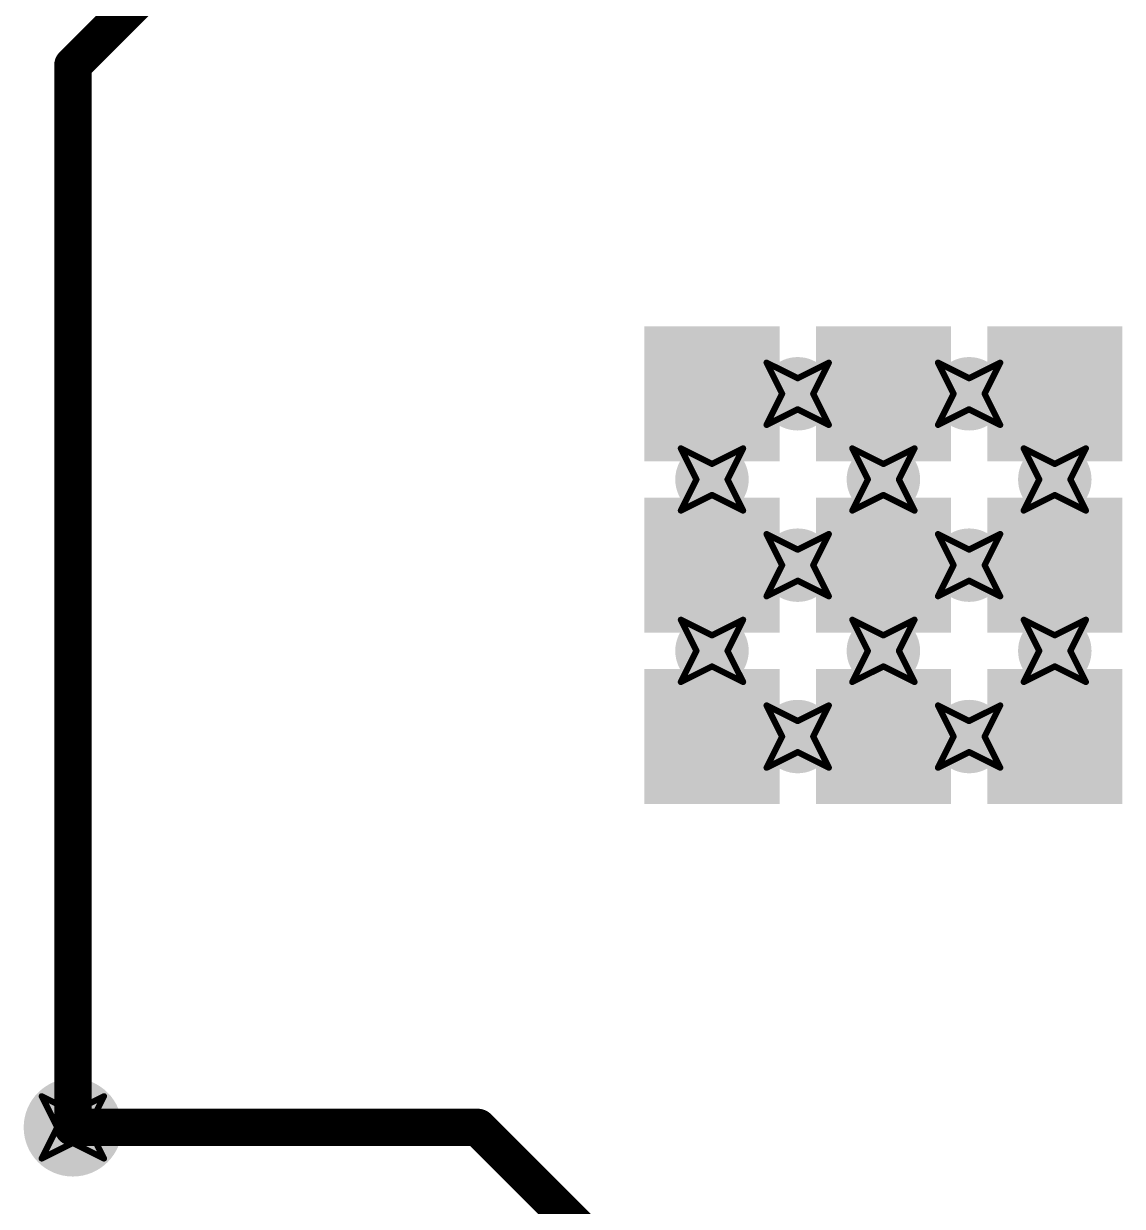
# Model space of a CAD drawing. Header units: inches. Extents: x -11 to 1110, y -7 to 455.
# Drawn here: x 681.59 to 690.57, y 13.06 to 22.72 of the extents above; entities that cross this region are included whole.
import ezdxf

# ---------------------------------------------------------------- set-up
doc = ezdxf.new("R2010")
doc.units = ezdxf.units.IN
for name, color, linetype in [('Bottom Layer', 5, 'Continuous'), ('Bottom Paste', 16, 'Continuous'), ('Bottom Solder', 6, 'Continuous'), ('Drill Drawing', 1, 'Continuous'), ('Multi-Layer', 9, 'Continuous'), ('Pad Holes', 156, 'Continuous'), ('Top Layer', 1, 'Continuous'), ('Top Solder', 216, 'Continuous'), ('Via Holes', 16, 'Continuous')]:
    doc.layers.add(name, color=color, linetype=linetype)

# ---------------------------------------------------------------- blocks, each defined once
blk = doc.blocks.new('38_SMD_M______B_27')
at = {"layer": 'Bottom Layer'}
for points in [[(-3.1, 0.69), (-2.2, 0.69), (-2.2, -0.21), (-3.1, -0.21)], [(-1.7, 0.69), (-0.8, 0.69), (-0.8, -0.21), (-1.7, -0.21)], [(-0.3, 0.69), (0.6, 0.69), (0.6, -0.21), (-0.3, -0.21)], [(-3.1, -0.71), (-2.2, -0.71), (-2.2, -1.61), (-3.1, -1.61)], [(-1.7, -0.71), (-0.8, -0.71), (-0.8, -1.61), (-1.7, -1.61)], [(-0.3, -0.71), (0.6, -0.71), (0.6, -1.61), (-0.3, -1.61)], [(-3.1, -2.11), (-2.2, -2.11), (-2.2, -3.01), (-3.1, -3.01)], [(-1.7, -2.11), (-0.8, -2.11), (-0.8, -3.01), (-1.7, -3.01)], [(-0.3, -2.11), (0.6, -2.11), (0.6, -3.01), (-0.3, -3.01)]]:
    blk.add_hatch(color=5, dxfattribs=at).paths.add_polyline_path(points)
h = blk.add_hatch(color=5, dxfattribs=at)
edge = h.paths.add_edge_path()
edge.add_arc((-1.95, 0.24), 0.3, 0, 360)
h = blk.add_hatch(color=5, dxfattribs=at)
edge = h.paths.add_edge_path()
edge.add_arc((-0.55, 0.24), 0.3, 0, 360)
h = blk.add_hatch(color=5, dxfattribs=at)
edge = h.paths.add_edge_path()
edge.add_arc((-2.65, -0.46), 0.3, 0, 360)
h = blk.add_hatch(color=5, dxfattribs=at)
edge = h.paths.add_edge_path()
edge.add_arc((-1.25, -0.46), 0.3, 0, 360)
h = blk.add_hatch(color=5, dxfattribs=at)
edge = h.paths.add_edge_path()
edge.add_arc((0.15, -0.46), 0.3, 0, 360)
h = blk.add_hatch(color=5, dxfattribs=at)
edge = h.paths.add_edge_path()
edge.add_arc((-1.95, -1.16), 0.3, 0, 360)
h = blk.add_hatch(color=5, dxfattribs=at)
edge = h.paths.add_edge_path()
edge.add_arc((-0.55, -1.16), 0.3, 0, 360)
h = blk.add_hatch(color=5, dxfattribs=at)
edge = h.paths.add_edge_path()
edge.add_arc((-2.65, -1.86), 0.3, 0, 360)
h = blk.add_hatch(color=5, dxfattribs=at)
edge = h.paths.add_edge_path()
edge.add_arc((-1.25, -1.86), 0.3, 0, 360)
h = blk.add_hatch(color=5, dxfattribs=at)
edge = h.paths.add_edge_path()
edge.add_arc((0.15, -1.86), 0.3, 0, 360)
h = blk.add_hatch(color=5, dxfattribs=at)
edge = h.paths.add_edge_path()
edge.add_arc((-1.95, -2.56), 0.3, 0, 360)
h = blk.add_hatch(color=5, dxfattribs=at)
edge = h.paths.add_edge_path()
edge.add_arc((-0.55, -2.56), 0.3, 0, 360)
at = {"layer": 'Bottom Paste'}
for points in [[(-3.1, 0.69), (-2.2, 0.69), (-2.2, -0.21), (-3.1, -0.21)], [(-1.7, 0.69), (-0.8, 0.69), (-0.8, -0.21), (-1.7, -0.21)], [(-0.3, 0.69), (0.6, 0.69), (0.6, -0.21), (-0.3, -0.21)], [(-3.1, -0.71), (-2.2, -0.71), (-2.2, -1.61), (-3.1, -1.61)], [(-1.7, -0.71), (-0.8, -0.71), (-0.8, -1.61), (-1.7, -1.61)], [(-0.3, -0.71), (0.6, -0.71), (0.6, -1.61), (-0.3, -1.61)], [(-3.1, -2.11), (-2.2, -2.11), (-2.2, -3.01), (-3.1, -3.01)], [(-1.7, -2.11), (-0.8, -2.11), (-0.8, -3.01), (-1.7, -3.01)], [(-0.3, -2.11), (0.6, -2.11), (0.6, -3.01), (-0.3, -3.01)]]:
    blk.add_hatch(color=16, dxfattribs=at).paths.add_polyline_path(points)
at = {"layer": 'Bottom Solder'}
for points in [[(-3.2016, 0.7916), (-2.0984, 0.7916), (-2.0984, -0.3116), (-3.2016, -0.3116)], [(-1.8016, 0.7916), (-0.6984, 0.7916), (-0.6984, -0.3116), (-1.8016, -0.3116)], [(-0.4016, 0.7916), (0.7016, 0.7916), (0.7016, -0.3116), (-0.4016, -0.3116)], [(-3.2016, -0.6084), (-2.0984, -0.6084), (-2.0984, -1.7116), (-3.2016, -1.7116)], [(-1.8016, -0.6084), (-0.6984, -0.6084), (-0.6984, -1.7116), (-1.8016, -1.7116)], [(-0.4016, -0.6084), (0.7016, -0.6084), (0.7016, -1.7116), (-0.4016, -1.7116)], [(-3.2016, -2.0084), (-2.0984, -2.0084), (-2.0984, -3.1116), (-3.2016, -3.1116)], [(-1.8016, -2.0084), (-0.6984, -2.0084), (-0.6984, -3.1116), (-1.8016, -3.1116)], [(-0.4016, -2.0084), (0.7016, -2.0084), (0.7016, -3.1116), (-0.4016, -3.1116)]]:
    blk.add_hatch(color=6, dxfattribs=at).paths.add_polyline_path(points)
at = {"layer": 'Multi-Layer'}
h = blk.add_hatch(color=9, dxfattribs=at)
edge = h.paths.add_edge_path()
edge.add_arc((-1.95, 0.24), 0.3, 0, 360)
h = blk.add_hatch(color=9, dxfattribs=at)
edge = h.paths.add_edge_path()
edge.add_arc((-0.55, 0.24), 0.3, 0, 360)
h = blk.add_hatch(color=9, dxfattribs=at)
edge = h.paths.add_edge_path()
edge.add_arc((-2.65, -0.46), 0.3, 0, 360)
h = blk.add_hatch(color=9, dxfattribs=at)
edge = h.paths.add_edge_path()
edge.add_arc((-1.25, -0.46), 0.3, 0, 360)
h = blk.add_hatch(color=9, dxfattribs=at)
edge = h.paths.add_edge_path()
edge.add_arc((0.15, -0.46), 0.3, 0, 360)
h = blk.add_hatch(color=9, dxfattribs=at)
edge = h.paths.add_edge_path()
edge.add_arc((-1.95, -1.16), 0.3, 0, 360)
h = blk.add_hatch(color=9, dxfattribs=at)
edge = h.paths.add_edge_path()
edge.add_arc((-0.55, -1.16), 0.3, 0, 360)
h = blk.add_hatch(color=9, dxfattribs=at)
edge = h.paths.add_edge_path()
edge.add_arc((-2.65, -1.86), 0.3, 0, 360)
h = blk.add_hatch(color=9, dxfattribs=at)
edge = h.paths.add_edge_path()
edge.add_arc((-1.25, -1.86), 0.3, 0, 360)
h = blk.add_hatch(color=9, dxfattribs=at)
edge = h.paths.add_edge_path()
edge.add_arc((0.15, -1.86), 0.3, 0, 360)
h = blk.add_hatch(color=9, dxfattribs=at)
edge = h.paths.add_edge_path()
edge.add_arc((-1.95, -2.56), 0.3, 0, 360)
h = blk.add_hatch(color=9, dxfattribs=at)
edge = h.paths.add_edge_path()
edge.add_arc((-0.55, -2.56), 0.3, 0, 360)
at = {"layer": 'Pad Holes'}
h = blk.add_hatch(color=7, dxfattribs=at)
edge = h.paths.add_edge_path()
edge.add_arc((-1.95, 0.24), 0.15, 0, 360)
h = blk.add_hatch(color=7, dxfattribs=at)
edge = h.paths.add_edge_path()
edge.add_arc((-0.55, 0.24), 0.15, 0, 360)
h = blk.add_hatch(color=7, dxfattribs=at)
edge = h.paths.add_edge_path()
edge.add_arc((-2.65, -0.46), 0.15, 0, 360)
h = blk.add_hatch(color=7, dxfattribs=at)
edge = h.paths.add_edge_path()
edge.add_arc((-1.25, -0.46), 0.15, 0, 360)
h = blk.add_hatch(color=7, dxfattribs=at)
edge = h.paths.add_edge_path()
edge.add_arc((0.15, -0.46), 0.15, 0, 360)
h = blk.add_hatch(color=7, dxfattribs=at)
edge = h.paths.add_edge_path()
edge.add_arc((-1.95, -1.16), 0.15, 0, 360)
h = blk.add_hatch(color=7, dxfattribs=at)
edge = h.paths.add_edge_path()
edge.add_arc((-0.55, -1.16), 0.15, 0, 360)
h = blk.add_hatch(color=7, dxfattribs=at)
edge = h.paths.add_edge_path()
edge.add_arc((-2.65, -1.86), 0.15, 0, 360)
h = blk.add_hatch(color=7, dxfattribs=at)
edge = h.paths.add_edge_path()
edge.add_arc((-1.25, -1.86), 0.15, 0, 360)
h = blk.add_hatch(color=7, dxfattribs=at)
edge = h.paths.add_edge_path()
edge.add_arc((0.15, -1.86), 0.15, 0, 360)
h = blk.add_hatch(color=7, dxfattribs=at)
edge = h.paths.add_edge_path()
edge.add_arc((-1.95, -2.56), 0.15, 0, 360)
h = blk.add_hatch(color=7, dxfattribs=at)
edge = h.paths.add_edge_path()
edge.add_arc((-0.55, -2.56), 0.15, 0, 360)
at = {"layer": 'Top Layer'}
h = blk.add_hatch(color=1, dxfattribs=at)
edge = h.paths.add_edge_path()
edge.add_arc((-1.95, 0.24), 0.3, 0, 360)
h = blk.add_hatch(color=1, dxfattribs=at)
edge = h.paths.add_edge_path()
edge.add_arc((-0.55, 0.24), 0.3, 0, 360)
h = blk.add_hatch(color=1, dxfattribs=at)
edge = h.paths.add_edge_path()
edge.add_arc((-2.65, -0.46), 0.3, 0, 360)
h = blk.add_hatch(color=1, dxfattribs=at)
edge = h.paths.add_edge_path()
edge.add_arc((-1.25, -0.46), 0.3, 0, 360)
h = blk.add_hatch(color=1, dxfattribs=at)
edge = h.paths.add_edge_path()
edge.add_arc((0.15, -0.46), 0.3, 0, 360)
h = blk.add_hatch(color=1, dxfattribs=at)
edge = h.paths.add_edge_path()
edge.add_arc((-1.95, -1.16), 0.3, 0, 360)
h = blk.add_hatch(color=1, dxfattribs=at)
edge = h.paths.add_edge_path()
edge.add_arc((-0.55, -1.16), 0.3, 0, 360)
h = blk.add_hatch(color=1, dxfattribs=at)
edge = h.paths.add_edge_path()
edge.add_arc((-2.65, -1.86), 0.3, 0, 360)
h = blk.add_hatch(color=1, dxfattribs=at)
edge = h.paths.add_edge_path()
edge.add_arc((-1.25, -1.86), 0.3, 0, 360)
h = blk.add_hatch(color=1, dxfattribs=at)
edge = h.paths.add_edge_path()
edge.add_arc((0.15, -1.86), 0.3, 0, 360)
h = blk.add_hatch(color=1, dxfattribs=at)
edge = h.paths.add_edge_path()
edge.add_arc((-1.95, -2.56), 0.3, 0, 360)
h = blk.add_hatch(color=1, dxfattribs=at)
edge = h.paths.add_edge_path()
edge.add_arc((-0.55, -2.56), 0.3, 0, 360)

msp = doc.modelspace()

# ---------------------------------------------------------------- hatches: boundary and pattern name
at = {"layer": 'Bottom Layer'}
h = msp.add_hatch(color=5, dxfattribs=at)
edge = h.paths.add_edge_path()
edge.add_arc((681.9932, 13.7073), 0.3, 0, 360)
at = {"layer": 'Bottom Solder'}
h = msp.add_hatch(color=6, dxfattribs=at)
edge = h.paths.add_edge_path()
edge.add_arc((681.9932, 13.7073), 0.4016, 0, 360)
at = {"layer": 'Top Layer'}
h = msp.add_hatch(color=1, dxfattribs=at)
edge = h.paths.add_edge_path()
edge.add_arc((681.9932, 13.7073), 0.3, 0, 360)
at = {"layer": 'Top Solder'}
h = msp.add_hatch(color=216, dxfattribs=at)
edge = h.paths.add_edge_path()
edge.add_arc((681.9932, 13.7073), 0.4016, 0, 360)
at = {"layer": 'Via Holes'}
h = msp.add_hatch(color=7, dxfattribs=at)
edge = h.paths.add_edge_path()
edge.add_arc((681.9932, 13.7073), 0.15, 0, 360)

# ---------------------------------------------------------------- linework, layer by layer
at = {"layer": 'Bottom Layer'}
for points in [[(681.9932, 13.7073, 0.3048, 0.3048, 0), (685.3007, 13.7073, 0.3048, 0.3048, 0)], [(685.3007, 13.7073, 0.3048, 0.3048, 0), (686.1734, 12.8346, 0.3048, 0.3048, 0)]]:
    msp.add_lwpolyline(points, format="xyseb", dxfattribs=at)
for points in [[(681.917, 13.7073, 0.1524, 0.1524, 1), (682.0694, 13.7073, 0.1524, 0.1524, 1)], [(685.2245, 13.7073, 0.1524, 0.1524, 1), (685.3769, 13.7073, 0.1524, 0.1524, 1)], [(685.2245, 13.7073, 0.1524, 0.1524, 1), (685.3769, 13.7073, 0.1524, 0.1524, 1)]]:
    msp.add_lwpolyline(points, format="xyseb", close=True, dxfattribs=at)
at = {"layer": 'Drill Drawing'}
for points in [[(687.6594, 19.9538, 0.0508, 0.0508, 0), (687.9134, 19.8268, 0.0508, 0.0508, 0)], [(687.6594, 19.9538, 0.0508, 0.0508, 0), (687.7864, 19.6998, 0.0508, 0.0508, 0)], [(687.9134, 19.8268, 0.0508, 0.0508, 0), (688.1674, 19.9538, 0.0508, 0.0508, 0)], [(688.0404, 19.6998, 0.0508, 0.0508, 0), (688.1674, 19.9538, 0.0508, 0.0508, 0)], [(689.0594, 19.9538, 0.0508, 0.0508, 0), (689.3134, 19.8268, 0.0508, 0.0508, 0)], [(689.0594, 19.9538, 0.0508, 0.0508, 0), (689.1864, 19.6998, 0.0508, 0.0508, 0)], [(689.3134, 19.8268, 0.0508, 0.0508, 0), (689.5674, 19.9538, 0.0508, 0.0508, 0)], [(689.4404, 19.6998, 0.0508, 0.0508, 0), (689.5674, 19.9538, 0.0508, 0.0508, 0)], [(687.6594, 19.4458, 0.0508, 0.0508, 0), (687.7864, 19.6998, 0.0508, 0.0508, 0)], [(688.0404, 19.6998, 0.0508, 0.0508, 0), (688.1674, 19.4458, 0.0508, 0.0508, 0)], [(689.0594, 19.4458, 0.0508, 0.0508, 0), (689.1864, 19.6998, 0.0508, 0.0508, 0)], [(689.4404, 19.6998, 0.0508, 0.0508, 0), (689.5674, 19.4458, 0.0508, 0.0508, 0)], [(687.6594, 19.4458, 0.0508, 0.0508, 0), (687.9134, 19.5728, 0.0508, 0.0508, 0)], [(687.9134, 19.5728, 0.0508, 0.0508, 0), (688.1674, 19.4458, 0.0508, 0.0508, 0)], [(689.0594, 19.4458, 0.0508, 0.0508, 0), (689.3134, 19.5728, 0.0508, 0.0508, 0)], [(689.3134, 19.5728, 0.0508, 0.0508, 0), (689.5674, 19.4458, 0.0508, 0.0508, 0)], [(686.9594, 19.2538, 0.0508, 0.0508, 0), (687.2134, 19.1268, 0.0508, 0.0508, 0)], [(686.9594, 19.2538, 0.0508, 0.0508, 0), (687.0864, 18.9998, 0.0508, 0.0508, 0)], [(687.2134, 19.1268, 0.0508, 0.0508, 0), (687.4674, 19.2538, 0.0508, 0.0508, 0)], [(687.3404, 18.9998, 0.0508, 0.0508, 0), (687.4674, 19.2538, 0.0508, 0.0508, 0)], [(688.3594, 19.2538, 0.0508, 0.0508, 0), (688.6134, 19.1268, 0.0508, 0.0508, 0)], [(688.3594, 19.2538, 0.0508, 0.0508, 0), (688.4864, 18.9998, 0.0508, 0.0508, 0)], [(688.6134, 19.1268, 0.0508, 0.0508, 0), (688.8674, 19.2538, 0.0508, 0.0508, 0)], [(688.7404, 18.9998, 0.0508, 0.0508, 0), (688.8674, 19.2538, 0.0508, 0.0508, 0)], [(689.7594, 19.2538, 0.0508, 0.0508, 0), (690.0134, 19.1268, 0.0508, 0.0508, 0)], [(689.7594, 19.2538, 0.0508, 0.0508, 0), (689.8864, 18.9998, 0.0508, 0.0508, 0)], [(690.0134, 19.1268, 0.0508, 0.0508, 0), (690.2674, 19.2538, 0.0508, 0.0508, 0)], [(690.1404, 18.9998, 0.0508, 0.0508, 0), (690.2674, 19.2538, 0.0508, 0.0508, 0)], [(686.9594, 18.7458, 0.0508, 0.0508, 0), (687.0864, 18.9998, 0.0508, 0.0508, 0)], [(687.3404, 18.9998, 0.0508, 0.0508, 0), (687.4674, 18.7458, 0.0508, 0.0508, 0)], [(688.3594, 18.7458, 0.0508, 0.0508, 0), (688.4864, 18.9998, 0.0508, 0.0508, 0)], [(688.7404, 18.9998, 0.0508, 0.0508, 0), (688.8674, 18.7458, 0.0508, 0.0508, 0)], [(689.7594, 18.7458, 0.0508, 0.0508, 0), (689.8864, 18.9998, 0.0508, 0.0508, 0)], [(690.1404, 18.9998, 0.0508, 0.0508, 0), (690.2674, 18.7458, 0.0508, 0.0508, 0)], [(686.9594, 18.7458, 0.0508, 0.0508, 0), (687.2134, 18.8728, 0.0508, 0.0508, 0)], [(687.2134, 18.8728, 0.0508, 0.0508, 0), (687.4674, 18.7458, 0.0508, 0.0508, 0)], [(688.3594, 18.7458, 0.0508, 0.0508, 0), (688.6134, 18.8728, 0.0508, 0.0508, 0)], [(688.6134, 18.8728, 0.0508, 0.0508, 0), (688.8674, 18.7458, 0.0508, 0.0508, 0)], [(689.7594, 18.7458, 0.0508, 0.0508, 0), (690.0134, 18.8728, 0.0508, 0.0508, 0)], [(690.0134, 18.8728, 0.0508, 0.0508, 0), (690.2674, 18.7458, 0.0508, 0.0508, 0)], [(687.6594, 18.5538, 0.0508, 0.0508, 0), (687.9134, 18.4268, 0.0508, 0.0508, 0)], [(687.6594, 18.5538, 0.0508, 0.0508, 0), (687.7864, 18.2998, 0.0508, 0.0508, 0)], [(687.9134, 18.4268, 0.0508, 0.0508, 0), (688.1674, 18.5538, 0.0508, 0.0508, 0)], [(688.0404, 18.2998, 0.0508, 0.0508, 0), (688.1674, 18.5538, 0.0508, 0.0508, 0)], [(689.0594, 18.5538, 0.0508, 0.0508, 0), (689.3134, 18.4268, 0.0508, 0.0508, 0)], [(689.0594, 18.5538, 0.0508, 0.0508, 0), (689.1864, 18.2998, 0.0508, 0.0508, 0)], [(689.3134, 18.4268, 0.0508, 0.0508, 0), (689.5674, 18.5538, 0.0508, 0.0508, 0)], [(689.4404, 18.2998, 0.0508, 0.0508, 0), (689.5674, 18.5538, 0.0508, 0.0508, 0)], [(687.6594, 18.0458, 0.0508, 0.0508, 0), (687.7864, 18.2998, 0.0508, 0.0508, 0)], [(688.0404, 18.2998, 0.0508, 0.0508, 0), (688.1674, 18.0458, 0.0508, 0.0508, 0)], [(689.0594, 18.0458, 0.0508, 0.0508, 0), (689.1864, 18.2998, 0.0508, 0.0508, 0)], [(689.4404, 18.2998, 0.0508, 0.0508, 0), (689.5674, 18.0458, 0.0508, 0.0508, 0)], [(687.6594, 18.0458, 0.0508, 0.0508, 0), (687.9134, 18.1728, 0.0508, 0.0508, 0)], [(687.9134, 18.1728, 0.0508, 0.0508, 0), (688.1674, 18.0458, 0.0508, 0.0508, 0)], [(689.0594, 18.0458, 0.0508, 0.0508, 0), (689.3134, 18.1728, 0.0508, 0.0508, 0)], [(689.3134, 18.1728, 0.0508, 0.0508, 0), (689.5674, 18.0458, 0.0508, 0.0508, 0)], [(686.9594, 17.8538, 0.0508, 0.0508, 0), (687.2134, 17.7268, 0.0508, 0.0508, 0)], [(686.9594, 17.8538, 0.0508, 0.0508, 0), (687.0864, 17.5998, 0.0508, 0.0508, 0)], [(687.2134, 17.7268, 0.0508, 0.0508, 0), (687.4674, 17.8538, 0.0508, 0.0508, 0)], [(687.3404, 17.5998, 0.0508, 0.0508, 0), (687.4674, 17.8538, 0.0508, 0.0508, 0)], [(688.3594, 17.8538, 0.0508, 0.0508, 0), (688.6134, 17.7268, 0.0508, 0.0508, 0)], [(688.3594, 17.8538, 0.0508, 0.0508, 0), (688.4864, 17.5998, 0.0508, 0.0508, 0)], [(688.6134, 17.7268, 0.0508, 0.0508, 0), (688.8674, 17.8538, 0.0508, 0.0508, 0)], [(688.7404, 17.5998, 0.0508, 0.0508, 0), (688.8674, 17.8538, 0.0508, 0.0508, 0)], [(689.7594, 17.8538, 0.0508, 0.0508, 0), (690.0134, 17.7268, 0.0508, 0.0508, 0)], [(689.7594, 17.8538, 0.0508, 0.0508, 0), (689.8864, 17.5998, 0.0508, 0.0508, 0)], [(690.0134, 17.7268, 0.0508, 0.0508, 0), (690.2674, 17.8538, 0.0508, 0.0508, 0)], [(690.1404, 17.5998, 0.0508, 0.0508, 0), (690.2674, 17.8538, 0.0508, 0.0508, 0)], [(686.9594, 17.3458, 0.0508, 0.0508, 0), (687.0864, 17.5998, 0.0508, 0.0508, 0)], [(687.3404, 17.5998, 0.0508, 0.0508, 0), (687.4674, 17.3458, 0.0508, 0.0508, 0)], [(688.3594, 17.3458, 0.0508, 0.0508, 0), (688.4864, 17.5998, 0.0508, 0.0508, 0)], [(688.7404, 17.5998, 0.0508, 0.0508, 0), (688.8674, 17.3458, 0.0508, 0.0508, 0)], [(689.7594, 17.3458, 0.0508, 0.0508, 0), (689.8864, 17.5998, 0.0508, 0.0508, 0)], [(690.1404, 17.5998, 0.0508, 0.0508, 0), (690.2674, 17.3458, 0.0508, 0.0508, 0)], [(686.9594, 17.3458, 0.0508, 0.0508, 0), (687.2134, 17.4728, 0.0508, 0.0508, 0)], [(687.2134, 17.4728, 0.0508, 0.0508, 0), (687.4674, 17.3458, 0.0508, 0.0508, 0)], [(688.3594, 17.3458, 0.0508, 0.0508, 0), (688.6134, 17.4728, 0.0508, 0.0508, 0)], [(688.6134, 17.4728, 0.0508, 0.0508, 0), (688.8674, 17.3458, 0.0508, 0.0508, 0)], [(689.7594, 17.3458, 0.0508, 0.0508, 0), (690.0134, 17.4728, 0.0508, 0.0508, 0)], [(690.0134, 17.4728, 0.0508, 0.0508, 0), (690.2674, 17.3458, 0.0508, 0.0508, 0)], [(687.6594, 17.1538, 0.0508, 0.0508, 0), (687.9134, 17.0268, 0.0508, 0.0508, 0)], [(687.6594, 17.1538, 0.0508, 0.0508, 0), (687.7864, 16.8998, 0.0508, 0.0508, 0)], [(687.9134, 17.0268, 0.0508, 0.0508, 0), (688.1674, 17.1538, 0.0508, 0.0508, 0)], [(688.0404, 16.8998, 0.0508, 0.0508, 0), (688.1674, 17.1538, 0.0508, 0.0508, 0)], [(689.0594, 17.1538, 0.0508, 0.0508, 0), (689.3134, 17.0268, 0.0508, 0.0508, 0)], [(689.0594, 17.1538, 0.0508, 0.0508, 0), (689.1864, 16.8998, 0.0508, 0.0508, 0)], [(689.3134, 17.0268, 0.0508, 0.0508, 0), (689.5674, 17.1538, 0.0508, 0.0508, 0)], [(689.4404, 16.8998, 0.0508, 0.0508, 0), (689.5674, 17.1538, 0.0508, 0.0508, 0)], [(687.6594, 16.6458, 0.0508, 0.0508, 0), (687.7864, 16.8998, 0.0508, 0.0508, 0)], [(688.0404, 16.8998, 0.0508, 0.0508, 0), (688.1674, 16.6458, 0.0508, 0.0508, 0)], [(689.0594, 16.6458, 0.0508, 0.0508, 0), (689.1864, 16.8998, 0.0508, 0.0508, 0)], [(689.4404, 16.8998, 0.0508, 0.0508, 0), (689.5674, 16.6458, 0.0508, 0.0508, 0)], [(687.6594, 16.6458, 0.0508, 0.0508, 0), (687.9134, 16.7728, 0.0508, 0.0508, 0)], [(687.9134, 16.7728, 0.0508, 0.0508, 0), (688.1674, 16.6458, 0.0508, 0.0508, 0)], [(689.0594, 16.6458, 0.0508, 0.0508, 0), (689.3134, 16.7728, 0.0508, 0.0508, 0)], [(689.3134, 16.7728, 0.0508, 0.0508, 0), (689.5674, 16.6458, 0.0508, 0.0508, 0)], [(681.7392, 13.9613, 0.0508, 0.0508, 0), (681.9932, 13.8343, 0.0508, 0.0508, 0)], [(681.7392, 13.9613, 0.0508, 0.0508, 0), (681.8662, 13.7073, 0.0508, 0.0508, 0)], [(681.9932, 13.8343, 0.0508, 0.0508, 0), (682.2472, 13.9613, 0.0508, 0.0508, 0)], [(682.1202, 13.7073, 0.0508, 0.0508, 0), (682.2472, 13.9613, 0.0508, 0.0508, 0)], [(681.7392, 13.4533, 0.0508, 0.0508, 0), (681.8662, 13.7073, 0.0508, 0.0508, 0)], [(682.1202, 13.7073, 0.0508, 0.0508, 0), (682.2472, 13.4533, 0.0508, 0.0508, 0)], [(681.7392, 13.4533, 0.0508, 0.0508, 0), (681.9932, 13.5803, 0.0508, 0.0508, 0)], [(681.9932, 13.5803, 0.0508, 0.0508, 0), (682.2472, 13.4533, 0.0508, 0.0508, 0)]]:
    msp.add_lwpolyline(points, format="xyseb", dxfattribs=at)
for points in [[(687.6467, 19.9538, 0.0254, 0.0254, 1), (687.6721, 19.9538, 0.0254, 0.0254, 1)], [(687.6467, 19.9538, 0.0254, 0.0254, 1), (687.6721, 19.9538, 0.0254, 0.0254, 1)], [(688.1547, 19.9538, 0.0254, 0.0254, 1), (688.1801, 19.9538, 0.0254, 0.0254, 1)], [(688.1547, 19.9538, 0.0254, 0.0254, 1), (688.1801, 19.9538, 0.0254, 0.0254, 1)], [(689.0467, 19.9538, 0.0254, 0.0254, 1), (689.0721, 19.9538, 0.0254, 0.0254, 1)], [(689.0467, 19.9538, 0.0254, 0.0254, 1), (689.0721, 19.9538, 0.0254, 0.0254, 1)], [(689.5547, 19.9538, 0.0254, 0.0254, 1), (689.5801, 19.9538, 0.0254, 0.0254, 1)], [(689.5547, 19.9538, 0.0254, 0.0254, 1), (689.5801, 19.9538, 0.0254, 0.0254, 1)], [(687.9007, 19.8268, 0.0254, 0.0254, 1), (687.9261, 19.8268, 0.0254, 0.0254, 1)], [(687.9007, 19.8268, 0.0254, 0.0254, 1), (687.9261, 19.8268, 0.0254, 0.0254, 1)], [(689.3007, 19.8268, 0.0254, 0.0254, 1), (689.3261, 19.8268, 0.0254, 0.0254, 1)], [(689.3007, 19.8268, 0.0254, 0.0254, 1), (689.3261, 19.8268, 0.0254, 0.0254, 1)], [(687.7737, 19.6998, 0.0254, 0.0254, 1), (687.7991, 19.6998, 0.0254, 0.0254, 1)], [(687.7737, 19.6998, 0.0254, 0.0254, 1), (687.7991, 19.6998, 0.0254, 0.0254, 1)], [(688.0277, 19.6998, 0.0254, 0.0254, 1), (688.0531, 19.6998, 0.0254, 0.0254, 1)], [(688.0277, 19.6998, 0.0254, 0.0254, 1), (688.0531, 19.6998, 0.0254, 0.0254, 1)], [(689.1737, 19.6998, 0.0254, 0.0254, 1), (689.1991, 19.6998, 0.0254, 0.0254, 1)], [(689.1737, 19.6998, 0.0254, 0.0254, 1), (689.1991, 19.6998, 0.0254, 0.0254, 1)], [(689.4277, 19.6998, 0.0254, 0.0254, 1), (689.4531, 19.6998, 0.0254, 0.0254, 1)], [(689.4277, 19.6998, 0.0254, 0.0254, 1), (689.4531, 19.6998, 0.0254, 0.0254, 1)], [(687.9007, 19.5728, 0.0254, 0.0254, 1), (687.9261, 19.5728, 0.0254, 0.0254, 1)], [(687.9007, 19.5728, 0.0254, 0.0254, 1), (687.9261, 19.5728, 0.0254, 0.0254, 1)], [(689.3007, 19.5728, 0.0254, 0.0254, 1), (689.3261, 19.5728, 0.0254, 0.0254, 1)], [(689.3007, 19.5728, 0.0254, 0.0254, 1), (689.3261, 19.5728, 0.0254, 0.0254, 1)], [(687.6467, 19.4458, 0.0254, 0.0254, 1), (687.6721, 19.4458, 0.0254, 0.0254, 1)], [(687.6467, 19.4458, 0.0254, 0.0254, 1), (687.6721, 19.4458, 0.0254, 0.0254, 1)], [(688.1547, 19.4458, 0.0254, 0.0254, 1), (688.1801, 19.4458, 0.0254, 0.0254, 1)], [(688.1547, 19.4458, 0.0254, 0.0254, 1), (688.1801, 19.4458, 0.0254, 0.0254, 1)], [(689.0467, 19.4458, 0.0254, 0.0254, 1), (689.0721, 19.4458, 0.0254, 0.0254, 1)], [(689.0467, 19.4458, 0.0254, 0.0254, 1), (689.0721, 19.4458, 0.0254, 0.0254, 1)], [(689.5547, 19.4458, 0.0254, 0.0254, 1), (689.5801, 19.4458, 0.0254, 0.0254, 1)], [(689.5547, 19.4458, 0.0254, 0.0254, 1), (689.5801, 19.4458, 0.0254, 0.0254, 1)], [(686.9467, 19.2538, 0.0254, 0.0254, 1), (686.9721, 19.2538, 0.0254, 0.0254, 1)], [(686.9467, 19.2538, 0.0254, 0.0254, 1), (686.9721, 19.2538, 0.0254, 0.0254, 1)], [(687.4547, 19.2538, 0.0254, 0.0254, 1), (687.4801, 19.2538, 0.0254, 0.0254, 1)], [(687.4547, 19.2538, 0.0254, 0.0254, 1), (687.4801, 19.2538, 0.0254, 0.0254, 1)], [(688.3467, 19.2538, 0.0254, 0.0254, 1), (688.3721, 19.2538, 0.0254, 0.0254, 1)], [(688.3467, 19.2538, 0.0254, 0.0254, 1), (688.3721, 19.2538, 0.0254, 0.0254, 1)], [(688.8547, 19.2538, 0.0254, 0.0254, 1), (688.8801, 19.2538, 0.0254, 0.0254, 1)], [(688.8547, 19.2538, 0.0254, 0.0254, 1), (688.8801, 19.2538, 0.0254, 0.0254, 1)], [(689.7467, 19.2538, 0.0254, 0.0254, 1), (689.7721, 19.2538, 0.0254, 0.0254, 1)], [(689.7467, 19.2538, 0.0254, 0.0254, 1), (689.7721, 19.2538, 0.0254, 0.0254, 1)], [(690.2547, 19.2538, 0.0254, 0.0254, 1), (690.2801, 19.2538, 0.0254, 0.0254, 1)], [(690.2547, 19.2538, 0.0254, 0.0254, 1), (690.2801, 19.2538, 0.0254, 0.0254, 1)], [(687.2007, 19.1268, 0.0254, 0.0254, 1), (687.2261, 19.1268, 0.0254, 0.0254, 1)], [(687.2007, 19.1268, 0.0254, 0.0254, 1), (687.2261, 19.1268, 0.0254, 0.0254, 1)], [(688.6007, 19.1268, 0.0254, 0.0254, 1), (688.6261, 19.1268, 0.0254, 0.0254, 1)], [(688.6007, 19.1268, 0.0254, 0.0254, 1), (688.6261, 19.1268, 0.0254, 0.0254, 1)], [(690.0007, 19.1268, 0.0254, 0.0254, 1), (690.0261, 19.1268, 0.0254, 0.0254, 1)], [(690.0007, 19.1268, 0.0254, 0.0254, 1), (690.0261, 19.1268, 0.0254, 0.0254, 1)], [(687.0737, 18.9998, 0.0254, 0.0254, 1), (687.0991, 18.9998, 0.0254, 0.0254, 1)], [(687.0737, 18.9998, 0.0254, 0.0254, 1), (687.0991, 18.9998, 0.0254, 0.0254, 1)], [(687.3277, 18.9998, 0.0254, 0.0254, 1), (687.3531, 18.9998, 0.0254, 0.0254, 1)], [(687.3277, 18.9998, 0.0254, 0.0254, 1), (687.3531, 18.9998, 0.0254, 0.0254, 1)], [(688.4737, 18.9998, 0.0254, 0.0254, 1), (688.4991, 18.9998, 0.0254, 0.0254, 1)], [(688.4737, 18.9998, 0.0254, 0.0254, 1), (688.4991, 18.9998, 0.0254, 0.0254, 1)], [(688.7277, 18.9998, 0.0254, 0.0254, 1), (688.7531, 18.9998, 0.0254, 0.0254, 1)], [(688.7277, 18.9998, 0.0254, 0.0254, 1), (688.7531, 18.9998, 0.0254, 0.0254, 1)], [(689.8737, 18.9998, 0.0254, 0.0254, 1), (689.8991, 18.9998, 0.0254, 0.0254, 1)], [(689.8737, 18.9998, 0.0254, 0.0254, 1), (689.8991, 18.9998, 0.0254, 0.0254, 1)], [(690.1277, 18.9998, 0.0254, 0.0254, 1), (690.1531, 18.9998, 0.0254, 0.0254, 1)], [(690.1277, 18.9998, 0.0254, 0.0254, 1), (690.1531, 18.9998, 0.0254, 0.0254, 1)], [(687.2007, 18.8728, 0.0254, 0.0254, 1), (687.2261, 18.8728, 0.0254, 0.0254, 1)], [(687.2007, 18.8728, 0.0254, 0.0254, 1), (687.2261, 18.8728, 0.0254, 0.0254, 1)], [(688.6007, 18.8728, 0.0254, 0.0254, 1), (688.6261, 18.8728, 0.0254, 0.0254, 1)], [(688.6007, 18.8728, 0.0254, 0.0254, 1), (688.6261, 18.8728, 0.0254, 0.0254, 1)], [(690.0007, 18.8728, 0.0254, 0.0254, 1), (690.0261, 18.8728, 0.0254, 0.0254, 1)], [(690.0007, 18.8728, 0.0254, 0.0254, 1), (690.0261, 18.8728, 0.0254, 0.0254, 1)], [(686.9467, 18.7458, 0.0254, 0.0254, 1), (686.9721, 18.7458, 0.0254, 0.0254, 1)], [(686.9467, 18.7458, 0.0254, 0.0254, 1), (686.9721, 18.7458, 0.0254, 0.0254, 1)], [(687.4547, 18.7458, 0.0254, 0.0254, 1), (687.4801, 18.7458, 0.0254, 0.0254, 1)], [(687.4547, 18.7458, 0.0254, 0.0254, 1), (687.4801, 18.7458, 0.0254, 0.0254, 1)], [(688.3467, 18.7458, 0.0254, 0.0254, 1), (688.3721, 18.7458, 0.0254, 0.0254, 1)], [(688.3467, 18.7458, 0.0254, 0.0254, 1), (688.3721, 18.7458, 0.0254, 0.0254, 1)], [(688.8547, 18.7458, 0.0254, 0.0254, 1), (688.8801, 18.7458, 0.0254, 0.0254, 1)], [(688.8547, 18.7458, 0.0254, 0.0254, 1), (688.8801, 18.7458, 0.0254, 0.0254, 1)], [(689.7467, 18.7458, 0.0254, 0.0254, 1), (689.7721, 18.7458, 0.0254, 0.0254, 1)], [(689.7467, 18.7458, 0.0254, 0.0254, 1), (689.7721, 18.7458, 0.0254, 0.0254, 1)], [(690.2547, 18.7458, 0.0254, 0.0254, 1), (690.2801, 18.7458, 0.0254, 0.0254, 1)], [(690.2547, 18.7458, 0.0254, 0.0254, 1), (690.2801, 18.7458, 0.0254, 0.0254, 1)], [(687.6467, 18.5538, 0.0254, 0.0254, 1), (687.6721, 18.5538, 0.0254, 0.0254, 1)], [(687.6467, 18.5538, 0.0254, 0.0254, 1), (687.6721, 18.5538, 0.0254, 0.0254, 1)], [(688.1547, 18.5538, 0.0254, 0.0254, 1), (688.1801, 18.5538, 0.0254, 0.0254, 1)], [(688.1547, 18.5538, 0.0254, 0.0254, 1), (688.1801, 18.5538, 0.0254, 0.0254, 1)], [(689.0467, 18.5538, 0.0254, 0.0254, 1), (689.0721, 18.5538, 0.0254, 0.0254, 1)], [(689.0467, 18.5538, 0.0254, 0.0254, 1), (689.0721, 18.5538, 0.0254, 0.0254, 1)], [(689.5547, 18.5538, 0.0254, 0.0254, 1), (689.5801, 18.5538, 0.0254, 0.0254, 1)], [(689.5547, 18.5538, 0.0254, 0.0254, 1), (689.5801, 18.5538, 0.0254, 0.0254, 1)], [(687.9007, 18.4268, 0.0254, 0.0254, 1), (687.9261, 18.4268, 0.0254, 0.0254, 1)], [(687.9007, 18.4268, 0.0254, 0.0254, 1), (687.9261, 18.4268, 0.0254, 0.0254, 1)], [(689.3007, 18.4268, 0.0254, 0.0254, 1), (689.3261, 18.4268, 0.0254, 0.0254, 1)], [(689.3007, 18.4268, 0.0254, 0.0254, 1), (689.3261, 18.4268, 0.0254, 0.0254, 1)], [(687.7737, 18.2998, 0.0254, 0.0254, 1), (687.7991, 18.2998, 0.0254, 0.0254, 1)], [(687.7737, 18.2998, 0.0254, 0.0254, 1), (687.7991, 18.2998, 0.0254, 0.0254, 1)], [(688.0277, 18.2998, 0.0254, 0.0254, 1), (688.0531, 18.2998, 0.0254, 0.0254, 1)], [(688.0277, 18.2998, 0.0254, 0.0254, 1), (688.0531, 18.2998, 0.0254, 0.0254, 1)], [(689.1737, 18.2998, 0.0254, 0.0254, 1), (689.1991, 18.2998, 0.0254, 0.0254, 1)], [(689.1737, 18.2998, 0.0254, 0.0254, 1), (689.1991, 18.2998, 0.0254, 0.0254, 1)], [(689.4277, 18.2998, 0.0254, 0.0254, 1), (689.4531, 18.2998, 0.0254, 0.0254, 1)], [(689.4277, 18.2998, 0.0254, 0.0254, 1), (689.4531, 18.2998, 0.0254, 0.0254, 1)], [(687.9007, 18.1728, 0.0254, 0.0254, 1), (687.9261, 18.1728, 0.0254, 0.0254, 1)], [(687.9007, 18.1728, 0.0254, 0.0254, 1), (687.9261, 18.1728, 0.0254, 0.0254, 1)], [(689.3007, 18.1728, 0.0254, 0.0254, 1), (689.3261, 18.1728, 0.0254, 0.0254, 1)], [(689.3007, 18.1728, 0.0254, 0.0254, 1), (689.3261, 18.1728, 0.0254, 0.0254, 1)], [(687.6467, 18.0458, 0.0254, 0.0254, 1), (687.6721, 18.0458, 0.0254, 0.0254, 1)], [(687.6467, 18.0458, 0.0254, 0.0254, 1), (687.6721, 18.0458, 0.0254, 0.0254, 1)], [(688.1547, 18.0458, 0.0254, 0.0254, 1), (688.1801, 18.0458, 0.0254, 0.0254, 1)], [(688.1547, 18.0458, 0.0254, 0.0254, 1), (688.1801, 18.0458, 0.0254, 0.0254, 1)], [(689.0467, 18.0458, 0.0254, 0.0254, 1), (689.0721, 18.0458, 0.0254, 0.0254, 1)], [(689.0467, 18.0458, 0.0254, 0.0254, 1), (689.0721, 18.0458, 0.0254, 0.0254, 1)], [(689.5547, 18.0458, 0.0254, 0.0254, 1), (689.5801, 18.0458, 0.0254, 0.0254, 1)], [(689.5547, 18.0458, 0.0254, 0.0254, 1), (689.5801, 18.0458, 0.0254, 0.0254, 1)], [(686.9467, 17.8538, 0.0254, 0.0254, 1), (686.9721, 17.8538, 0.0254, 0.0254, 1)], [(686.9467, 17.8538, 0.0254, 0.0254, 1), (686.9721, 17.8538, 0.0254, 0.0254, 1)], [(687.4547, 17.8538, 0.0254, 0.0254, 1), (687.4801, 17.8538, 0.0254, 0.0254, 1)], [(687.4547, 17.8538, 0.0254, 0.0254, 1), (687.4801, 17.8538, 0.0254, 0.0254, 1)], [(688.3467, 17.8538, 0.0254, 0.0254, 1), (688.3721, 17.8538, 0.0254, 0.0254, 1)], [(688.3467, 17.8538, 0.0254, 0.0254, 1), (688.3721, 17.8538, 0.0254, 0.0254, 1)], [(688.8547, 17.8538, 0.0254, 0.0254, 1), (688.8801, 17.8538, 0.0254, 0.0254, 1)], [(688.8547, 17.8538, 0.0254, 0.0254, 1), (688.8801, 17.8538, 0.0254, 0.0254, 1)], [(689.7467, 17.8538, 0.0254, 0.0254, 1), (689.7721, 17.8538, 0.0254, 0.0254, 1)], [(689.7467, 17.8538, 0.0254, 0.0254, 1), (689.7721, 17.8538, 0.0254, 0.0254, 1)], [(690.2547, 17.8538, 0.0254, 0.0254, 1), (690.2801, 17.8538, 0.0254, 0.0254, 1)], [(690.2547, 17.8538, 0.0254, 0.0254, 1), (690.2801, 17.8538, 0.0254, 0.0254, 1)], [(687.2007, 17.7268, 0.0254, 0.0254, 1), (687.2261, 17.7268, 0.0254, 0.0254, 1)], [(687.2007, 17.7268, 0.0254, 0.0254, 1), (687.2261, 17.7268, 0.0254, 0.0254, 1)], [(688.6007, 17.7268, 0.0254, 0.0254, 1), (688.6261, 17.7268, 0.0254, 0.0254, 1)], [(688.6007, 17.7268, 0.0254, 0.0254, 1), (688.6261, 17.7268, 0.0254, 0.0254, 1)], [(690.0007, 17.7268, 0.0254, 0.0254, 1), (690.0261, 17.7268, 0.0254, 0.0254, 1)], [(690.0007, 17.7268, 0.0254, 0.0254, 1), (690.0261, 17.7268, 0.0254, 0.0254, 1)], [(687.0737, 17.5998, 0.0254, 0.0254, 1), (687.0991, 17.5998, 0.0254, 0.0254, 1)], [(687.0737, 17.5998, 0.0254, 0.0254, 1), (687.0991, 17.5998, 0.0254, 0.0254, 1)], [(687.3277, 17.5998, 0.0254, 0.0254, 1), (687.3531, 17.5998, 0.0254, 0.0254, 1)], [(687.3277, 17.5998, 0.0254, 0.0254, 1), (687.3531, 17.5998, 0.0254, 0.0254, 1)], [(688.4737, 17.5998, 0.0254, 0.0254, 1), (688.4991, 17.5998, 0.0254, 0.0254, 1)], [(688.4737, 17.5998, 0.0254, 0.0254, 1), (688.4991, 17.5998, 0.0254, 0.0254, 1)], [(688.7277, 17.5998, 0.0254, 0.0254, 1), (688.7531, 17.5998, 0.0254, 0.0254, 1)], [(688.7277, 17.5998, 0.0254, 0.0254, 1), (688.7531, 17.5998, 0.0254, 0.0254, 1)], [(689.8737, 17.5998, 0.0254, 0.0254, 1), (689.8991, 17.5998, 0.0254, 0.0254, 1)], [(689.8737, 17.5998, 0.0254, 0.0254, 1), (689.8991, 17.5998, 0.0254, 0.0254, 1)], [(690.1277, 17.5998, 0.0254, 0.0254, 1), (690.1531, 17.5998, 0.0254, 0.0254, 1)], [(690.1277, 17.5998, 0.0254, 0.0254, 1), (690.1531, 17.5998, 0.0254, 0.0254, 1)], [(687.2007, 17.4728, 0.0254, 0.0254, 1), (687.2261, 17.4728, 0.0254, 0.0254, 1)], [(687.2007, 17.4728, 0.0254, 0.0254, 1), (687.2261, 17.4728, 0.0254, 0.0254, 1)], [(688.6007, 17.4728, 0.0254, 0.0254, 1), (688.6261, 17.4728, 0.0254, 0.0254, 1)], [(688.6007, 17.4728, 0.0254, 0.0254, 1), (688.6261, 17.4728, 0.0254, 0.0254, 1)], [(690.0007, 17.4728, 0.0254, 0.0254, 1), (690.0261, 17.4728, 0.0254, 0.0254, 1)], [(690.0007, 17.4728, 0.0254, 0.0254, 1), (690.0261, 17.4728, 0.0254, 0.0254, 1)], [(686.9467, 17.3458, 0.0254, 0.0254, 1), (686.9721, 17.3458, 0.0254, 0.0254, 1)], [(686.9467, 17.3458, 0.0254, 0.0254, 1), (686.9721, 17.3458, 0.0254, 0.0254, 1)], [(687.4547, 17.3458, 0.0254, 0.0254, 1), (687.4801, 17.3458, 0.0254, 0.0254, 1)], [(687.4547, 17.3458, 0.0254, 0.0254, 1), (687.4801, 17.3458, 0.0254, 0.0254, 1)], [(688.3467, 17.3458, 0.0254, 0.0254, 1), (688.3721, 17.3458, 0.0254, 0.0254, 1)], [(688.3467, 17.3458, 0.0254, 0.0254, 1), (688.3721, 17.3458, 0.0254, 0.0254, 1)], [(688.8547, 17.3458, 0.0254, 0.0254, 1), (688.8801, 17.3458, 0.0254, 0.0254, 1)], [(688.8547, 17.3458, 0.0254, 0.0254, 1), (688.8801, 17.3458, 0.0254, 0.0254, 1)], [(689.7467, 17.3458, 0.0254, 0.0254, 1), (689.7721, 17.3458, 0.0254, 0.0254, 1)], [(689.7467, 17.3458, 0.0254, 0.0254, 1), (689.7721, 17.3458, 0.0254, 0.0254, 1)], [(690.2547, 17.3458, 0.0254, 0.0254, 1), (690.2801, 17.3458, 0.0254, 0.0254, 1)], [(690.2547, 17.3458, 0.0254, 0.0254, 1), (690.2801, 17.3458, 0.0254, 0.0254, 1)], [(687.6467, 17.1538, 0.0254, 0.0254, 1), (687.6721, 17.1538, 0.0254, 0.0254, 1)], [(687.6467, 17.1538, 0.0254, 0.0254, 1), (687.6721, 17.1538, 0.0254, 0.0254, 1)], [(688.1547, 17.1538, 0.0254, 0.0254, 1), (688.1801, 17.1538, 0.0254, 0.0254, 1)], [(688.1547, 17.1538, 0.0254, 0.0254, 1), (688.1801, 17.1538, 0.0254, 0.0254, 1)], [(689.0467, 17.1538, 0.0254, 0.0254, 1), (689.0721, 17.1538, 0.0254, 0.0254, 1)], [(689.0467, 17.1538, 0.0254, 0.0254, 1), (689.0721, 17.1538, 0.0254, 0.0254, 1)], [(689.5547, 17.1538, 0.0254, 0.0254, 1), (689.5801, 17.1538, 0.0254, 0.0254, 1)], [(689.5547, 17.1538, 0.0254, 0.0254, 1), (689.5801, 17.1538, 0.0254, 0.0254, 1)], [(687.9007, 17.0268, 0.0254, 0.0254, 1), (687.9261, 17.0268, 0.0254, 0.0254, 1)], [(687.9007, 17.0268, 0.0254, 0.0254, 1), (687.9261, 17.0268, 0.0254, 0.0254, 1)], [(689.3007, 17.0268, 0.0254, 0.0254, 1), (689.3261, 17.0268, 0.0254, 0.0254, 1)], [(689.3007, 17.0268, 0.0254, 0.0254, 1), (689.3261, 17.0268, 0.0254, 0.0254, 1)], [(687.7737, 16.8998, 0.0254, 0.0254, 1), (687.7991, 16.8998, 0.0254, 0.0254, 1)], [(687.7737, 16.8998, 0.0254, 0.0254, 1), (687.7991, 16.8998, 0.0254, 0.0254, 1)], [(688.0277, 16.8998, 0.0254, 0.0254, 1), (688.0531, 16.8998, 0.0254, 0.0254, 1)], [(688.0277, 16.8998, 0.0254, 0.0254, 1), (688.0531, 16.8998, 0.0254, 0.0254, 1)], [(689.1737, 16.8998, 0.0254, 0.0254, 1), (689.1991, 16.8998, 0.0254, 0.0254, 1)], [(689.1737, 16.8998, 0.0254, 0.0254, 1), (689.1991, 16.8998, 0.0254, 0.0254, 1)], [(689.4277, 16.8998, 0.0254, 0.0254, 1), (689.4531, 16.8998, 0.0254, 0.0254, 1)], [(689.4277, 16.8998, 0.0254, 0.0254, 1), (689.4531, 16.8998, 0.0254, 0.0254, 1)], [(687.9007, 16.7728, 0.0254, 0.0254, 1), (687.9261, 16.7728, 0.0254, 0.0254, 1)], [(687.9007, 16.7728, 0.0254, 0.0254, 1), (687.9261, 16.7728, 0.0254, 0.0254, 1)], [(689.3007, 16.7728, 0.0254, 0.0254, 1), (689.3261, 16.7728, 0.0254, 0.0254, 1)], [(689.3007, 16.7728, 0.0254, 0.0254, 1), (689.3261, 16.7728, 0.0254, 0.0254, 1)], [(687.6467, 16.6458, 0.0254, 0.0254, 1), (687.6721, 16.6458, 0.0254, 0.0254, 1)], [(687.6467, 16.6458, 0.0254, 0.0254, 1), (687.6721, 16.6458, 0.0254, 0.0254, 1)], [(688.1547, 16.6458, 0.0254, 0.0254, 1), (688.1801, 16.6458, 0.0254, 0.0254, 1)], [(688.1547, 16.6458, 0.0254, 0.0254, 1), (688.1801, 16.6458, 0.0254, 0.0254, 1)], [(689.0467, 16.6458, 0.0254, 0.0254, 1), (689.0721, 16.6458, 0.0254, 0.0254, 1)], [(689.0467, 16.6458, 0.0254, 0.0254, 1), (689.0721, 16.6458, 0.0254, 0.0254, 1)], [(689.5547, 16.6458, 0.0254, 0.0254, 1), (689.5801, 16.6458, 0.0254, 0.0254, 1)], [(689.5547, 16.6458, 0.0254, 0.0254, 1), (689.5801, 16.6458, 0.0254, 0.0254, 1)], [(681.7265, 13.9613, 0.0254, 0.0254, 1), (681.7519, 13.9613, 0.0254, 0.0254, 1)], [(681.7265, 13.9613, 0.0254, 0.0254, 1), (681.7519, 13.9613, 0.0254, 0.0254, 1)], [(682.2345, 13.9613, 0.0254, 0.0254, 1), (682.2599, 13.9613, 0.0254, 0.0254, 1)], [(682.2345, 13.9613, 0.0254, 0.0254, 1), (682.2599, 13.9613, 0.0254, 0.0254, 1)], [(681.9805, 13.8343, 0.0254, 0.0254, 1), (682.0059, 13.8343, 0.0254, 0.0254, 1)], [(681.9805, 13.8343, 0.0254, 0.0254, 1), (682.0059, 13.8343, 0.0254, 0.0254, 1)], [(681.8535, 13.7073, 0.0254, 0.0254, 1), (681.8789, 13.7073, 0.0254, 0.0254, 1)], [(681.8535, 13.7073, 0.0254, 0.0254, 1), (681.8789, 13.7073, 0.0254, 0.0254, 1)], [(682.1075, 13.7073, 0.0254, 0.0254, 1), (682.1329, 13.7073, 0.0254, 0.0254, 1)], [(682.1075, 13.7073, 0.0254, 0.0254, 1), (682.1329, 13.7073, 0.0254, 0.0254, 1)], [(681.9805, 13.5803, 0.0254, 0.0254, 1), (682.0059, 13.5803, 0.0254, 0.0254, 1)], [(681.9805, 13.5803, 0.0254, 0.0254, 1), (682.0059, 13.5803, 0.0254, 0.0254, 1)], [(681.7265, 13.4533, 0.0254, 0.0254, 1), (681.7519, 13.4533, 0.0254, 0.0254, 1)], [(681.7265, 13.4533, 0.0254, 0.0254, 1), (681.7519, 13.4533, 0.0254, 0.0254, 1)], [(682.2345, 13.4533, 0.0254, 0.0254, 1), (682.2599, 13.4533, 0.0254, 0.0254, 1)], [(682.2345, 13.4533, 0.0254, 0.0254, 1), (682.2599, 13.4533, 0.0254, 0.0254, 1)]]:
    msp.add_lwpolyline(points, format="xyseb", close=True, dxfattribs=at)
at = {"layer": 'Top Layer'}
for points in [[(681.9932, 22.3829, 0.3048, 0.3048, 0), (685.1298, 25.5196, 0.3048, 0.3048, 0)], [(681.9932, 13.7073, 0.3048, 0.3048, 0), (681.9932, 22.3829, 0.3048, 0.3048, 0)]]:
    msp.add_lwpolyline(points, format="xyseb", dxfattribs=at)
for points in [[(681.917, 22.3829, 0.1524, 0.1524, 1), (682.0694, 22.3829, 0.1524, 0.1524, 1)], [(681.917, 22.3829, 0.1524, 0.1524, 1), (682.0694, 22.3829, 0.1524, 0.1524, 1)], [(681.917, 13.7073, 0.1524, 0.1524, 1), (682.0694, 13.7073, 0.1524, 0.1524, 1)]]:
    msp.add_lwpolyline(points, format="xyseb", close=True, dxfattribs=at)

# ---------------------------------------------------------------- block references
at = {"rotation": 90}
msp.add_blockref('38_SMD_M______B_27', (687.4534, 19.5498), dxfattribs=at)

doc.saveas('drawing.dxf')
